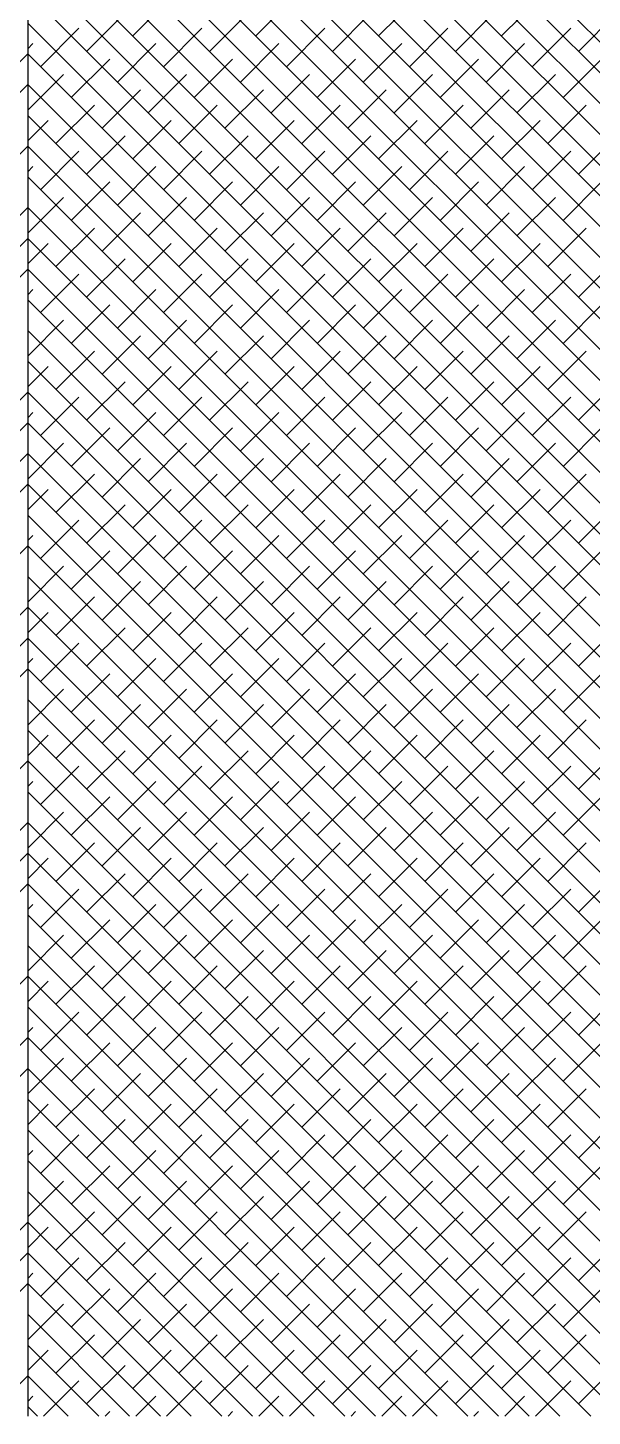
# Model space of a CAD drawing. Extents: x 34 to 831, y 17 to 546.
# Drawn here: x 140.579 to 140.903, y 54.465 to 55.264 of the extents above; entities that cross this region are included whole.
import ezdxf

# ---------------------------------------------------------------- set-up
doc = ezdxf.new("R2010")
doc.units = 0
doc.header["$LTSCALE"] = 8
doc.layers.get('0').update_dxf_attribs({"color": 2, "linetype": 'CONTINUOUS'})
doc.layers.add('OT', color=1, linetype='CONTINUOUS')

msp = doc.modelspace()

# ---------------------------------------------------------------- linework, layer by layer
for p, q in [((141.6979, 54.46542), (140.57864, 55.58469)), ((141.68023, 54.46542), (140.57864, 55.56701)), ((141.66255, 54.46542), (140.57864, 55.54934)), ((141.64487, 54.46542), (140.57864, 55.53166)), ((141.62719, 54.46542), (140.57864, 55.51398)), ((141.60952, 54.46542), (140.57864, 55.4963)), ((141.59184, 54.46542), (140.57864, 55.47863)), ((141.57416, 54.46542), (140.57864, 55.46095)), ((141.55648, 54.46542), (140.57864, 55.44327)), ((141.5388, 54.46542), (140.57864, 55.42559)), ((141.52113, 54.46542), (140.57864, 55.40792)), ((141.50345, 54.46542), (140.57864, 55.39024)), ((141.48577, 54.46542), (140.57864, 55.37256)), ((141.46809, 54.46542), (140.57864, 55.35488)), ((141.45042, 54.46542), (140.57864, 55.3372)), ((141.43274, 54.46542), (140.57864, 55.31953)), ((141.41506, 54.46542), (140.57864, 55.30185)), ((141.39738, 54.46542), (140.57864, 55.28417)), ((140.63903, 55.25913), (140.66112, 55.28123)), ((140.70974, 55.25913), (140.73184, 55.28123)), ((140.78045, 55.25913), (140.80255, 55.28123)), ((140.85116, 55.25913), (140.87326, 55.28123)), ((140.61251, 55.2503), (140.63461, 55.27239)), ((140.68322, 55.2503), (140.70532, 55.27239)), ((140.75393, 55.2503), (140.77603, 55.27239)), ((140.82464, 55.2503), (140.84674, 55.27239)), ((140.89535, 55.2503), (140.91745, 55.27239)), ((141.37971, 54.46542), (140.57864, 55.26649)), ((140.58599, 55.24146), (140.60809, 55.26355)), ((140.65671, 55.24146), (140.6788, 55.26355)), ((140.72742, 55.24146), (140.74951, 55.26355)), ((140.79813, 55.24146), (140.82022, 55.26355)), ((140.86884, 55.24146), (140.89093, 55.26355)), ((140.57864, 55.25177), (140.58158, 55.25471)), ((140.63019, 55.23262), (140.65229, 55.25471)), ((140.7009, 55.23262), (140.723, 55.25471)), ((140.77161, 55.23262), (140.79371, 55.25471)), ((140.84232, 55.23262), (140.86442, 55.25471)), ((139.79524, 54.46542), (140.57864, 55.24882)), ((141.36203, 54.46542), (140.57864, 55.24882)), ((140.60367, 55.22378), (140.62577, 55.24588)), ((140.67438, 55.22378), (140.69648, 55.24588)), ((140.74509, 55.22378), (140.76719, 55.24588)), ((140.8158, 55.22378), (140.8379, 55.24588)), ((140.88652, 55.22378), (140.90861, 55.24588)), ((140.57864, 55.21642), (140.59925, 55.23704)), ((140.64787, 55.21494), (140.66996, 55.23704)), ((140.71858, 55.21494), (140.74067, 55.23704)), ((140.78929, 55.21494), (140.81139, 55.23704)), ((140.86, 55.21494), (140.8821, 55.23704)), ((139.81292, 54.46542), (140.57864, 55.23114)), ((141.34435, 54.46542), (140.57864, 55.23114)), ((140.62135, 55.2061), (140.64345, 55.2282)), ((140.69206, 55.2061), (140.71416, 55.2282)), ((140.76277, 55.2061), (140.78487, 55.2282)), ((140.83348, 55.2061), (140.85558, 55.2282)), ((140.59483, 55.19726), (140.61693, 55.21936)), ((140.66554, 55.19726), (140.68764, 55.21936)), ((140.73626, 55.19726), (140.75835, 55.21936)), ((140.80697, 55.19726), (140.82906, 55.21936)), ((140.87768, 55.19726), (140.89977, 55.21936)), ((141.32667, 54.46542), (140.57864, 55.21346)), ((140.57864, 55.19874), (140.59041, 55.21052)), ((140.63903, 55.18842), (140.66112, 55.21052)), ((140.70974, 55.18842), (140.73184, 55.21052)), ((140.78045, 55.18842), (140.80255, 55.21052)), ((140.85116, 55.18842), (140.87326, 55.21052)), ((139.84828, 54.46542), (140.57864, 55.19578)), ((141.309, 54.46542), (140.57864, 55.19578)), ((140.61251, 55.17958), (140.63461, 55.20168)), ((140.68322, 55.17958), (140.70532, 55.20168)), ((140.75393, 55.17958), (140.77603, 55.20168)), ((140.82464, 55.17958), (140.84674, 55.20168)), ((140.89535, 55.17958), (140.91745, 55.20168)), ((140.58599, 55.17075), (140.60809, 55.19284)), ((140.65671, 55.17075), (140.6788, 55.19284)), ((140.72742, 55.17075), (140.74951, 55.19284)), ((140.79813, 55.17075), (140.82022, 55.19284)), ((140.86884, 55.17075), (140.89093, 55.19284)), ((140.57864, 55.18106), (140.58158, 55.184)), ((140.63019, 55.16191), (140.65229, 55.184)), ((140.7009, 55.16191), (140.723, 55.184)), ((140.77161, 55.16191), (140.79371, 55.184)), ((140.84232, 55.16191), (140.86442, 55.184)), ((141.29132, 54.46542), (140.57864, 55.17811)), ((140.60367, 55.15307), (140.62577, 55.17517)), ((140.67438, 55.15307), (140.69648, 55.17517)), ((140.74509, 55.15307), (140.76719, 55.17517)), ((140.8158, 55.15307), (140.8379, 55.17517)), ((140.88652, 55.15307), (140.90861, 55.17517)), ((140.57864, 55.14571), (140.59925, 55.16633)), ((140.64787, 55.14423), (140.66996, 55.16633)), ((140.71858, 55.14423), (140.74067, 55.16633)), ((140.78929, 55.14423), (140.81139, 55.16633)), ((140.86, 55.14423), (140.8821, 55.16633)), ((139.88363, 54.46542), (140.57864, 55.16043)), ((141.27364, 54.46542), (140.57864, 55.16043)), ((140.62135, 55.13539), (140.64345, 55.15749)), ((140.69206, 55.13539), (140.71416, 55.15749)), ((140.76277, 55.13539), (140.78487, 55.15749)), ((140.83348, 55.13539), (140.85558, 55.15749)), ((140.59483, 55.12655), (140.61693, 55.14865)), ((140.66554, 55.12655), (140.68764, 55.14865)), ((140.73626, 55.12655), (140.75835, 55.14865)), ((140.80697, 55.12655), (140.82906, 55.14865)), ((140.87768, 55.12655), (140.89977, 55.14865)), ((139.90131, 54.46542), (140.57864, 55.14275)), ((141.25596, 54.46542), (140.57864, 55.14275)), ((140.57864, 55.12803), (140.59041, 55.13981)), ((140.63903, 55.11771), (140.66112, 55.13981)), ((140.70974, 55.11771), (140.73184, 55.13981)), ((140.78045, 55.11771), (140.80255, 55.13981)), ((140.85116, 55.11771), (140.87326, 55.13981)), ((139.91899, 54.46542), (140.57864, 55.12507)), ((141.23828, 54.46542), (140.57864, 55.12507)), ((140.61251, 55.10887), (140.63461, 55.13097)), ((140.68322, 55.10887), (140.70532, 55.13097)), ((140.75393, 55.10887), (140.77603, 55.13097)), ((140.82464, 55.10887), (140.84674, 55.13097)), ((140.89535, 55.10887), (140.91745, 55.13097)), ((140.58599, 55.10004), (140.60809, 55.12213)), ((140.65671, 55.10004), (140.6788, 55.12213)), ((140.72742, 55.10004), (140.74951, 55.12213)), ((140.79813, 55.10004), (140.82022, 55.12213)), ((140.86884, 55.10004), (140.89093, 55.12213)), ((140.57864, 55.11035), (140.58158, 55.11329)), ((140.63019, 55.0912), (140.65229, 55.11329)), ((140.7009, 55.0912), (140.723, 55.11329)), ((140.77161, 55.0912), (140.79371, 55.11329)), ((140.84232, 55.0912), (140.86442, 55.11329)), ((141.22061, 54.46542), (140.57864, 55.10739)), ((140.60367, 55.08236), (140.62577, 55.10445)), ((140.67438, 55.08236), (140.69648, 55.10445)), ((140.74509, 55.08236), (140.76719, 55.10445)), ((140.8158, 55.08236), (140.8379, 55.10445)), ((140.88652, 55.08236), (140.90861, 55.10445)), ((140.57864, 55.075), (140.59925, 55.09562)), ((140.64787, 55.07352), (140.66996, 55.09562)), ((140.71858, 55.07352), (140.74067, 55.09562)), ((140.78929, 55.07352), (140.81139, 55.09562)), ((140.86, 55.07352), (140.8821, 55.09562)), ((141.20293, 54.46542), (140.57864, 55.08972)), ((140.62135, 55.06468), (140.64345, 55.08678)), ((140.69206, 55.06468), (140.71416, 55.08678)), ((140.76277, 55.06468), (140.78487, 55.08678)), ((140.83348, 55.06468), (140.85558, 55.08678)), ((140.59483, 55.05584), (140.61693, 55.07794)), ((140.66554, 55.05584), (140.68764, 55.07794)), ((140.73626, 55.05584), (140.75835, 55.07794)), ((140.80697, 55.05584), (140.82906, 55.07794)), ((140.87768, 55.05584), (140.89977, 55.07794)), ((141.18525, 54.46542), (140.57864, 55.07204)), ((140.57864, 55.05732), (140.59041, 55.0691)), ((140.63903, 55.047), (140.66112, 55.0691)), ((140.70974, 55.047), (140.73184, 55.0691)), ((140.78045, 55.047), (140.80255, 55.0691)), ((140.85116, 55.047), (140.87326, 55.0691)), ((140.61251, 55.03816), (140.63461, 55.06026)), ((140.68322, 55.03816), (140.70532, 55.06026)), ((140.75393, 55.03816), (140.77603, 55.06026)), ((140.82464, 55.03816), (140.84674, 55.06026)), ((140.89535, 55.03816), (140.91745, 55.06026)), ((139.9897, 54.46542), (140.57864, 55.05436)), ((141.16757, 54.46542), (140.57864, 55.05436)), ((140.58599, 55.02932), (140.60809, 55.05142)), ((140.65671, 55.02932), (140.6788, 55.05142)), ((140.72742, 55.02932), (140.74951, 55.05142)), ((140.79813, 55.02932), (140.82022, 55.05142)), ((140.86884, 55.02932), (140.89093, 55.05142)), ((140.00737, 54.46542), (140.57864, 55.03668)), ((140.57864, 55.03964), (140.58158, 55.04258)), ((141.1499, 54.46542), (140.57864, 55.03668)), ((140.63019, 55.02049), (140.65229, 55.04258)), ((140.7009, 55.02049), (140.723, 55.04258)), ((140.77161, 55.02049), (140.79371, 55.04258)), ((140.84232, 55.02049), (140.86442, 55.04258)), ((140.60367, 55.01165), (140.62577, 55.03374)), ((140.67438, 55.01165), (140.69648, 55.03374)), ((140.74509, 55.01165), (140.76719, 55.03374)), ((140.8158, 55.01165), (140.8379, 55.03374)), ((140.88652, 55.01165), (140.90861, 55.03374)), ((140.57864, 55.00429), (140.59925, 55.0249)), ((140.64787, 55.00281), (140.66996, 55.0249)), ((140.71858, 55.00281), (140.74067, 55.0249)), ((140.78929, 55.00281), (140.81139, 55.0249)), ((140.86, 55.00281), (140.8821, 55.0249)), ((140.02505, 54.46542), (140.57864, 55.01901)), ((141.13222, 54.46542), (140.57864, 55.01901)), ((140.62135, 54.99397), (140.64345, 55.01607)), ((140.69206, 54.99397), (140.71416, 55.01607)), ((140.76277, 54.99397), (140.78487, 55.01607)), ((140.83348, 54.99397), (140.85558, 55.01607)), ((140.59483, 54.98513), (140.61693, 55.00723)), ((140.66554, 54.98513), (140.68764, 55.00723)), ((140.73626, 54.98513), (140.75835, 55.00723)), ((140.80697, 54.98513), (140.82906, 55.00723)), ((140.87768, 54.98513), (140.89977, 55.00723)), ((140.04273, 54.46542), (140.57864, 55.00133)), ((141.11454, 54.46542), (140.57864, 55.00133)), ((140.57864, 54.98661), (140.59041, 54.99839)), ((140.63903, 54.97629), (140.66112, 54.99839)), ((140.70974, 54.97629), (140.73184, 54.99839)), ((140.78045, 54.97629), (140.80255, 54.99839)), ((140.85116, 54.97629), (140.87326, 54.99839)), ((140.61251, 54.96745), (140.63461, 54.98955)), ((140.68322, 54.96745), (140.70532, 54.98955)), ((140.75393, 54.96745), (140.77603, 54.98955)), ((140.82464, 54.96745), (140.84674, 54.98955)), ((140.89535, 54.96745), (140.91745, 54.98955)), ((141.09686, 54.46542), (140.57864, 54.98365)), ((140.58599, 54.95861), (140.60809, 54.98071)), ((140.65671, 54.95861), (140.6788, 54.98071)), ((140.72742, 54.95861), (140.74951, 54.98071)), ((140.79813, 54.95861), (140.82022, 54.98071)), ((140.86884, 54.95861), (140.89093, 54.98071)), ((140.57864, 54.96893), (140.58158, 54.97187)), ((140.63019, 54.94977), (140.65229, 54.97187)), ((140.7009, 54.94977), (140.723, 54.97187)), ((140.77161, 54.94977), (140.79371, 54.97187)), ((140.84232, 54.94977), (140.86442, 54.97187)), ((140.07809, 54.46542), (140.57864, 54.96597)), ((141.07919, 54.46542), (140.57864, 54.96597)), ((140.60367, 54.94094), (140.62577, 54.96303)), ((140.67438, 54.94094), (140.69648, 54.96303)), ((140.74509, 54.94094), (140.76719, 54.96303)), ((140.8158, 54.94094), (140.8379, 54.96303)), ((140.88652, 54.94094), (140.90861, 54.96303)), ((140.57864, 54.93358), (140.59925, 54.95419)), ((141.06151, 54.46542), (140.57864, 54.9483)), ((140.64787, 54.9321), (140.66996, 54.95419)), ((140.71858, 54.9321), (140.74067, 54.95419)), ((140.78929, 54.9321), (140.81139, 54.95419)), ((140.86, 54.9321), (140.8821, 54.95419)), ((140.62135, 54.92326), (140.64345, 54.94536)), ((140.69206, 54.92326), (140.71416, 54.94536)), ((140.76277, 54.92326), (140.78487, 54.94536)), ((140.83348, 54.92326), (140.85558, 54.94536)), ((140.59483, 54.91442), (140.61693, 54.93652)), ((140.66554, 54.91442), (140.68764, 54.93652)), ((140.73626, 54.91442), (140.75835, 54.93652)), ((140.80697, 54.91442), (140.82906, 54.93652)), ((140.87768, 54.91442), (140.89977, 54.93652)), ((140.11344, 54.46542), (140.57864, 54.93062)), ((141.04383, 54.46542), (140.57864, 54.93062)), ((140.57864, 54.9159), (140.59041, 54.92768)), ((140.63903, 54.90558), (140.66112, 54.92768)), ((140.70974, 54.90558), (140.73184, 54.92768)), ((140.78045, 54.90558), (140.80255, 54.92768)), ((140.85116, 54.90558), (140.87326, 54.92768)), ((140.61251, 54.89674), (140.63461, 54.91884)), ((140.68322, 54.89674), (140.70532, 54.91884)), ((140.75393, 54.89674), (140.77603, 54.91884)), ((140.82464, 54.89674), (140.84674, 54.91884)), ((140.89535, 54.89674), (140.91745, 54.91884)), ((140.13112, 54.46542), (140.57864, 54.91294)), ((141.02615, 54.46542), (140.57864, 54.91294)), ((140.58599, 54.8879), (140.60809, 54.91)), ((140.65671, 54.8879), (140.6788, 54.91)), ((140.72742, 54.8879), (140.74951, 54.91)), ((140.79813, 54.8879), (140.82022, 54.91)), ((140.86884, 54.8879), (140.89093, 54.91)), ((140.57864, 54.89822), (140.58158, 54.90116)), ((140.63019, 54.87906), (140.65229, 54.90116)), ((140.7009, 54.87906), (140.723, 54.90116)), ((140.77161, 54.87906), (140.79371, 54.90116)), ((140.84232, 54.87906), (140.86442, 54.90116)), ((140.1488, 54.46542), (140.57864, 54.89526)), ((141.00847, 54.46542), (140.57864, 54.89526)), ((140.60367, 54.87023), (140.62577, 54.89232)), ((140.67438, 54.87023), (140.69648, 54.89232)), ((140.74509, 54.87023), (140.76719, 54.89232)), ((140.8158, 54.87023), (140.8379, 54.89232)), ((140.88652, 54.87023), (140.90861, 54.89232)), ((140.57864, 54.86287), (140.59925, 54.88348)), ((140.9908, 54.46542), (140.57864, 54.87758)), ((140.64787, 54.86139), (140.66996, 54.88348)), ((140.71858, 54.86139), (140.74067, 54.88348)), ((140.78929, 54.86139), (140.81139, 54.88348)), ((140.86, 54.86139), (140.8821, 54.88348)), ((140.62135, 54.85255), (140.64345, 54.87464)), ((140.69206, 54.85255), (140.71416, 54.87464)), ((140.76277, 54.85255), (140.78487, 54.87464)), ((140.83348, 54.85255), (140.85558, 54.87464)), ((140.59483, 54.84371), (140.61693, 54.86581)), ((140.66554, 54.84371), (140.68764, 54.86581)), ((140.73626, 54.84371), (140.75835, 54.86581)), ((140.80697, 54.84371), (140.82906, 54.86581)), ((140.87768, 54.84371), (140.89977, 54.86581)), ((140.97312, 54.46542), (140.57864, 54.85991)), ((140.57864, 54.84519), (140.59041, 54.85697)), ((140.63903, 54.83487), (140.66112, 54.85697)), ((140.70974, 54.83487), (140.73184, 54.85697)), ((140.78045, 54.83487), (140.80255, 54.85697)), ((140.85116, 54.83487), (140.87326, 54.85697)), ((140.61251, 54.82603), (140.63461, 54.84813)), ((140.68322, 54.82603), (140.70532, 54.84813)), ((140.75393, 54.82603), (140.77603, 54.84813)), ((140.82464, 54.82603), (140.84674, 54.84813)), ((140.89535, 54.82603), (140.91745, 54.84813)), ((140.20183, 54.46542), (140.57864, 54.84223)), ((140.95544, 54.46542), (140.57864, 54.84223)), ((140.58599, 54.81719), (140.60809, 54.83929)), ((140.65671, 54.81719), (140.6788, 54.83929)), ((140.72742, 54.81719), (140.74951, 54.83929)), ((140.79813, 54.81719), (140.82022, 54.83929)), ((140.86884, 54.81719), (140.89093, 54.83929)), ((140.57864, 54.82751), (140.58158, 54.83045)), ((140.63019, 54.80835), (140.65229, 54.83045)), ((140.7009, 54.80835), (140.723, 54.83045)), ((140.77161, 54.80835), (140.79371, 54.83045)), ((140.84232, 54.80835), (140.86442, 54.83045)), ((140.93776, 54.46542), (140.57864, 54.82455)), ((140.60367, 54.79951), (140.62577, 54.82161)), ((140.67438, 54.79951), (140.69648, 54.82161)), ((140.74509, 54.79951), (140.76719, 54.82161)), ((140.8158, 54.79951), (140.8379, 54.82161)), ((140.88652, 54.79951), (140.90861, 54.82161)), ((140.57864, 54.79216), (140.59925, 54.81277)), ((140.64787, 54.79068), (140.66996, 54.81277)), ((140.71858, 54.79068), (140.74067, 54.81277)), ((140.78929, 54.79068), (140.81139, 54.81277)), ((140.86, 54.79068), (140.8821, 54.81277)), ((140.23718, 54.46542), (140.57864, 54.80687)), ((140.92009, 54.46542), (140.57864, 54.80687)), ((140.62135, 54.78184), (140.64345, 54.80393)), ((140.69206, 54.78184), (140.71416, 54.80393)), ((140.76277, 54.78184), (140.78487, 54.80393)), ((140.83348, 54.78184), (140.85558, 54.80393)), ((140.25486, 54.46542), (140.57864, 54.7892)), ((140.90241, 54.46542), (140.57864, 54.7892)), ((140.59483, 54.773), (140.61693, 54.7951)), ((140.66554, 54.773), (140.68764, 54.7951)), ((140.73626, 54.773), (140.75835, 54.7951)), ((140.80697, 54.773), (140.82906, 54.7951)), ((140.87768, 54.773), (140.89977, 54.7951)), ((140.57864, 54.77448), (140.59041, 54.78626)), ((140.63903, 54.76416), (140.66112, 54.78626)), ((140.70974, 54.76416), (140.73184, 54.78626)), ((140.78045, 54.76416), (140.80255, 54.78626)), ((140.85116, 54.76416), (140.87326, 54.78626)), ((140.61251, 54.75532), (140.63461, 54.77742)), ((140.68322, 54.75532), (140.70532, 54.77742)), ((140.75393, 54.75532), (140.77603, 54.77742)), ((140.82464, 54.75532), (140.84674, 54.77742)), ((140.89535, 54.75532), (140.91745, 54.77742)), ((140.27254, 54.46542), (140.57864, 54.77152)), ((140.88473, 54.46542), (140.57864, 54.77152)), ((140.58599, 54.74648), (140.60809, 54.76858)), ((140.65671, 54.74648), (140.6788, 54.76858)), ((140.72742, 54.74648), (140.74951, 54.76858)), ((140.79813, 54.74648), (140.82022, 54.76858)), ((140.86884, 54.74648), (140.89093, 54.76858)), ((140.57864, 54.7568), (140.58158, 54.75974)), ((140.63019, 54.73764), (140.65229, 54.75974)), ((140.7009, 54.73764), (140.723, 54.75974)), ((140.77161, 54.73764), (140.79371, 54.75974)), ((140.84232, 54.73764), (140.86442, 54.75974)), ((140.86705, 54.46542), (140.57864, 54.75384)), ((140.60367, 54.7288), (140.62577, 54.7509)), ((140.67438, 54.7288), (140.69648, 54.7509)), ((140.74509, 54.7288), (140.76719, 54.7509)), ((140.8158, 54.7288), (140.8379, 54.7509)), ((140.88652, 54.7288), (140.90861, 54.7509)), ((140.57864, 54.72144), (140.59925, 54.74206)), ((140.64787, 54.71997), (140.66996, 54.74206)), ((140.71858, 54.71997), (140.74067, 54.74206)), ((140.78929, 54.71997), (140.81139, 54.74206)), ((140.86, 54.71997), (140.8821, 54.74206)), ((140.84938, 54.46542), (140.57864, 54.73616)), ((140.62135, 54.71113), (140.64345, 54.73322)), ((140.69206, 54.71113), (140.71416, 54.73322)), ((140.76277, 54.71113), (140.78487, 54.73322)), ((140.83348, 54.71113), (140.85558, 54.73322)), ((140.59483, 54.70229), (140.61693, 54.72438)), ((140.66554, 54.70229), (140.68764, 54.72438)), ((140.73626, 54.70229), (140.75835, 54.72438)), ((140.80697, 54.70229), (140.82906, 54.72438)), ((140.87768, 54.70229), (140.89977, 54.72438)), ((140.32557, 54.46542), (140.57864, 54.71849)), ((140.8317, 54.46542), (140.57864, 54.71849)), ((140.57864, 54.70377), (140.59041, 54.71555)), ((140.63903, 54.69345), (140.66112, 54.71555)), ((140.70974, 54.69345), (140.73184, 54.71555)), ((140.78045, 54.69345), (140.80255, 54.71555)), ((140.85116, 54.69345), (140.87326, 54.71555)), ((140.81402, 54.46542), (140.57864, 54.70081)), ((140.61251, 54.68461), (140.63461, 54.70671)), ((140.68322, 54.68461), (140.70532, 54.70671)), ((140.75393, 54.68461), (140.77603, 54.70671)), ((140.82464, 54.68461), (140.84674, 54.70671)), ((140.89535, 54.68461), (140.91745, 54.70671)), ((140.58599, 54.67577), (140.60809, 54.69787)), ((140.65671, 54.67577), (140.6788, 54.69787)), ((140.72742, 54.67577), (140.74951, 54.69787)), ((140.79813, 54.67577), (140.82022, 54.69787)), ((140.86884, 54.67577), (140.89093, 54.69787)), ((140.57864, 54.68609), (140.58158, 54.68903)), ((140.63019, 54.66693), (140.65229, 54.68903)), ((140.7009, 54.66693), (140.723, 54.68903)), ((140.77161, 54.66693), (140.79371, 54.68903)), ((140.84232, 54.66693), (140.86442, 54.68903)), ((140.36093, 54.46542), (140.57864, 54.68313)), ((140.79634, 54.46542), (140.57864, 54.68313)), ((140.60367, 54.65809), (140.62577, 54.68019)), ((140.67438, 54.65809), (140.69648, 54.68019)), ((140.74509, 54.65809), (140.76719, 54.68019)), ((140.8158, 54.65809), (140.8379, 54.68019)), ((140.88652, 54.65809), (140.90861, 54.68019)), ((140.57864, 54.65073), (140.59925, 54.67135)), ((140.64787, 54.64925), (140.66996, 54.67135)), ((140.71858, 54.64925), (140.74067, 54.67135)), ((140.78929, 54.64925), (140.81139, 54.67135)), ((140.86, 54.64925), (140.8821, 54.67135)), ((140.37861, 54.46542), (140.57864, 54.66545)), ((140.77867, 54.46542), (140.57864, 54.66545)), ((140.62135, 54.64042), (140.64345, 54.66251)), ((140.69206, 54.64042), (140.71416, 54.66251)), ((140.76277, 54.64042), (140.78487, 54.66251)), ((140.83348, 54.64042), (140.85558, 54.66251)), ((140.59483, 54.63158), (140.61693, 54.65367)), ((140.66554, 54.63158), (140.68764, 54.65367)), ((140.73626, 54.63158), (140.75835, 54.65367)), ((140.80697, 54.63158), (140.82906, 54.65367)), ((140.87768, 54.63158), (140.89977, 54.65367)), ((140.76099, 54.46542), (140.57864, 54.64778)), ((140.57864, 54.63306), (140.59041, 54.64484)), ((140.63903, 54.62274), (140.66112, 54.64484)), ((140.70974, 54.62274), (140.73184, 54.64484)), ((140.78045, 54.62274), (140.80255, 54.64484)), ((140.85116, 54.62274), (140.87326, 54.64484)), ((140.74331, 54.46542), (140.57864, 54.6301)), ((140.61251, 54.6139), (140.63461, 54.636)), ((140.68322, 54.6139), (140.70532, 54.636)), ((140.75393, 54.6139), (140.77603, 54.636)), ((140.82464, 54.6139), (140.84674, 54.636)), ((140.89535, 54.6139), (140.91745, 54.636)), ((140.58599, 54.60506), (140.60809, 54.62716)), ((140.65671, 54.60506), (140.6788, 54.62716)), ((140.72742, 54.60506), (140.74951, 54.62716)), ((140.79813, 54.60506), (140.82022, 54.62716)), ((140.86884, 54.60506), (140.89093, 54.62716)), ((140.57864, 54.61538), (140.58158, 54.61832)), ((140.63019, 54.59622), (140.65229, 54.61832)), ((140.7009, 54.59622), (140.723, 54.61832)), ((140.77161, 54.59622), (140.79371, 54.61832)), ((140.84232, 54.59622), (140.86442, 54.61832)), ((140.72563, 54.46542), (140.57864, 54.61242)), ((140.60367, 54.58738), (140.62577, 54.60948)), ((140.67438, 54.58738), (140.69648, 54.60948)), ((140.74509, 54.58738), (140.76719, 54.60948)), ((140.8158, 54.58738), (140.8379, 54.60948)), ((140.88652, 54.58738), (140.90861, 54.60948)), ((140.57864, 54.58002), (140.59925, 54.60064)), ((140.64787, 54.57854), (140.66996, 54.60064)), ((140.71858, 54.57854), (140.74067, 54.60064)), ((140.78929, 54.57854), (140.81139, 54.60064)), ((140.86, 54.57854), (140.8821, 54.60064)), ((140.70795, 54.46542), (140.57864, 54.59474)), ((140.62135, 54.5697), (140.64345, 54.5918)), ((140.69206, 54.5697), (140.71416, 54.5918)), ((140.76277, 54.5697), (140.78487, 54.5918)), ((140.83348, 54.5697), (140.85558, 54.5918)), ((140.59483, 54.56087), (140.61693, 54.58296)), ((140.66554, 54.56087), (140.68764, 54.58296)), ((140.73626, 54.56087), (140.75835, 54.58296)), ((140.80697, 54.56087), (140.82906, 54.58296)), ((140.87768, 54.56087), (140.89977, 54.58296)), ((140.46699, 54.46542), (140.57864, 54.57706)), ((140.69028, 54.46542), (140.57864, 54.57706)), ((140.57864, 54.56235), (140.59041, 54.57412)), ((140.63903, 54.55203), (140.66112, 54.57412)), ((140.70974, 54.55203), (140.73184, 54.57412)), ((140.78045, 54.55203), (140.80255, 54.57412)), ((140.85116, 54.55203), (140.87326, 54.57412)), ((140.61251, 54.54319), (140.63461, 54.56529)), ((140.68322, 54.54319), (140.70532, 54.56529)), ((140.75393, 54.54319), (140.77603, 54.56529)), ((140.82464, 54.54319), (140.84674, 54.56529)), ((140.89535, 54.54319), (140.91745, 54.56529)), ((140.48467, 54.46542), (140.57864, 54.55939)), ((140.6726, 54.46542), (140.57864, 54.55939)), ((140.58599, 54.53435), (140.60809, 54.55645)), ((140.65671, 54.53435), (140.6788, 54.55645)), ((140.72742, 54.53435), (140.74951, 54.55645)), ((140.79813, 54.53435), (140.82022, 54.55645)), ((140.86884, 54.53435), (140.89093, 54.55645)), ((140.50235, 54.46542), (140.57864, 54.54171)), ((140.57864, 54.54467), (140.58158, 54.54761)), ((140.65492, 54.46542), (140.57864, 54.54171)), ((140.63019, 54.52551), (140.65229, 54.54761)), ((140.7009, 54.52551), (140.723, 54.54761)), ((140.77161, 54.52551), (140.79371, 54.54761)), ((140.84232, 54.52551), (140.86442, 54.54761)), ((140.60367, 54.51667), (140.62577, 54.53877)), ((140.67438, 54.51667), (140.69648, 54.53877)), ((140.74509, 54.51667), (140.76719, 54.53877)), ((140.8158, 54.51667), (140.8379, 54.53877)), ((140.88652, 54.51667), (140.90861, 54.53877)), ((140.57864, 54.50931), (140.59925, 54.52993)), ((140.64787, 54.50783), (140.66996, 54.52993)), ((140.71858, 54.50783), (140.74067, 54.52993)), ((140.78929, 54.50783), (140.81139, 54.52993)), ((140.86, 54.50783), (140.8821, 54.52993)), ((140.63724, 54.46542), (140.57864, 54.52403)), ((140.62135, 54.49899), (140.64345, 54.52109)), ((140.69206, 54.49899), (140.71416, 54.52109)), ((140.76277, 54.49899), (140.78487, 54.52109)), ((140.83348, 54.49899), (140.85558, 54.52109)), ((140.59483, 54.49016), (140.61693, 54.51225)), ((140.66554, 54.49016), (140.68764, 54.51225)), ((140.73626, 54.49016), (140.75835, 54.51225)), ((140.80697, 54.49016), (140.82906, 54.51225)), ((140.87768, 54.49016), (140.89977, 54.51225)), ((140.61957, 54.46542), (140.57864, 54.50635)), ((140.57864, 54.49163), (140.59041, 54.50341)), ((140.63903, 54.48132), (140.66112, 54.50341)), ((140.70974, 54.48132), (140.73184, 54.50341)), ((140.78045, 54.48132), (140.80255, 54.50341)), ((140.85116, 54.48132), (140.87326, 54.50341)), ((140.61251, 54.47248), (140.63461, 54.49457)), ((140.68322, 54.47248), (140.70532, 54.49457)), ((140.75393, 54.47248), (140.77603, 54.49457)), ((140.82464, 54.47248), (140.84674, 54.49457)), ((140.89535, 54.47248), (140.91745, 54.49457)), ((140.55538, 54.46542), (140.57864, 54.48868)), ((140.60189, 54.46542), (140.57864, 54.48868)), ((140.58778, 54.46542), (140.60809, 54.48574)), ((140.65849, 54.46542), (140.6788, 54.48574)), ((140.7292, 54.46542), (140.74951, 54.48574)), ((140.79991, 54.46542), (140.82022, 54.48574)), ((140.87062, 54.46542), (140.89093, 54.48574)), ((140.57864, 54.47396), (140.58158, 54.4769)), ((140.64081, 54.46542), (140.65229, 54.4769)), ((140.71152, 54.46542), (140.723, 54.4769)), ((140.78223, 54.46542), (140.79371, 54.4769)), ((140.85294, 54.46542), (140.86442, 54.4769)), ((140.58421, 54.46542), (140.57864, 54.471)), ((140.62313, 54.46542), (140.62577, 54.46806)), ((140.69385, 54.46542), (140.69648, 54.46806)), ((140.76456, 54.46542), (140.76719, 54.46806)), ((140.83527, 54.46542), (140.8379, 54.46806))]:
    msp.add_line(p, q)
at = {"layer": 'OT'}
msp.add_line((140.57864, 73.60685), (140.57864, 54.46542), dxfattribs=at)

doc.saveas('drawing.dxf')
